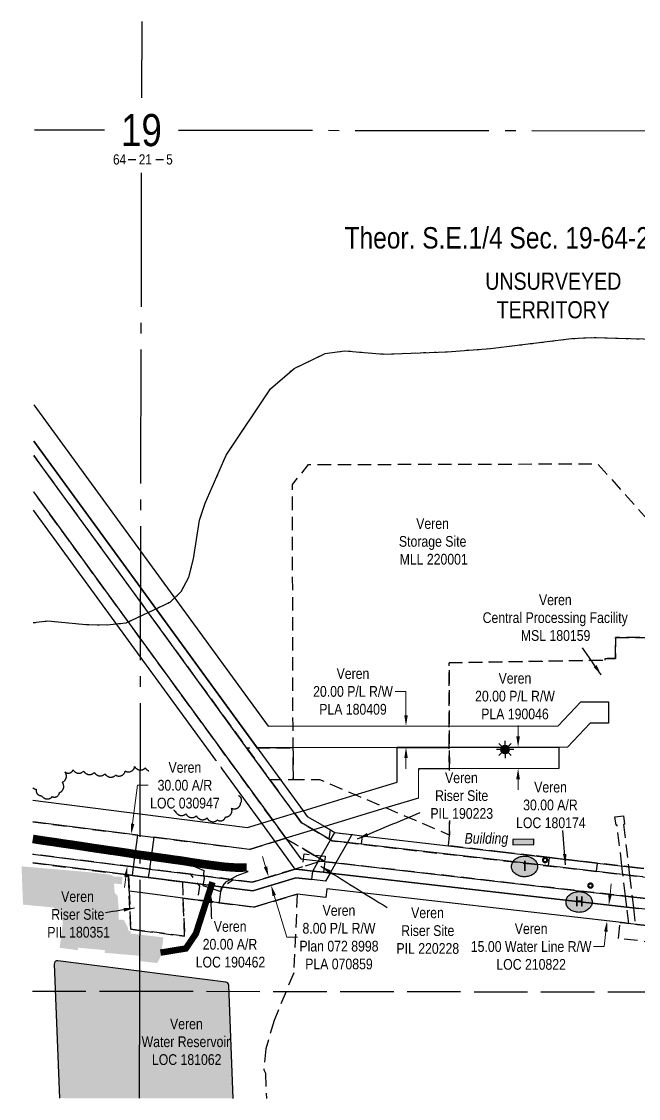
# Model space of a CAD drawing. Extents: x 489159 to 491791, y 6044100 to 6046450.
# Drawn here: x 489256 to 489833, y 6044101 to 6045107 of the extents above; entities that cross this region are included whole.
import ezdxf
from ezdxf.enums import TextEntityAlignment as Align

# ---------------------------------------------------------------- set-up
doc = ezdxf.new("R2010")
doc.units = 0
doc.header["$LTSCALE"] = 5
doc.header["$PDSIZE"] = 0.5
for name, pattern in [('0', [1, 1, 0]), ('foc-ACCESSROAD', [3.75, 2.5, -1.25]), ('foc-FLOWLINE', [3.75, 2.5, -1.25]), ('foc-QUARTERLINE', [33, 25, -3, 2, -3]), ('foc-UNSURVEYED', [12.5, 10, -2.5]), ('foc-WHEELTRACKS', [2, 0.4, -1.6])]:
    doc.linetypes.add(name, pattern=pattern)
doc.layers.get('Defpoints').update_dxf_attribs({"color": 9})
for name, color, linetype in [('10', 1, 'Continuous'), ('9', 3, 'Continuous'), ('AS-ROADS', 254, 'Continuous'), ('C-AR', 13, 'foc-ACCESSROAD'), ('C-RW', 13, 'Continuous'), ('C-SYMBOL', 7, 'Continuous'), ('C-WS', 13, 'foc-ACCESSROAD'), ('C-WS-S', 8, 'Continuous'), ('CG-NOTES', 7, 'Continuous'), ('F-EZE', 190, 'foc-FLOWLINE'), ('F-RW', 190, 'Continuous'), ('L-QSEC', 8, 'foc-QUARTERLINE'), ('L-SECLBL', 7, 'Continuous'), ('L-UNS-T', 3, 'Continuous'), ('L-USEC', 7, 'foc-UNSURVEYED'), ('T-BUSH', 110, '0'), ('T-WATER', 160, 'Continuous'), ('T-WATER-H', 133, 'Continuous'), ('T-WATER-P3', 160, 'foc-WHEELTRACKS')]:
    doc.layers.add(name, color=color, linetype=linetype)
doc.layers.add('AS-STRUCTURE', color=7, linetype='Continuous', lineweight=30, true_color=0x595959)
doc.layers.add('AS-STRUCTURE-H', color=7, linetype='Continuous', true_color=0xa8a8a8)
doc.layers.add('AS-STRUCTURE-T', color=7, linetype='Continuous', true_color=0x454545)
for name, color, linetype, lineweight in [('C-AR-T', 13, 'Continuous', 9), ('C-RW-T', 13, 'Continuous', 9), ('C-WS-T', 13, 'Continuous', 9)]:
    doc.layers.add(name, color=color, linetype=linetype, lineweight=lineweight)
doc.styles.add('175L', font='ARIALN.TTF', dxfattribs={"height": 20})
doc.styles.add('80CG', font='ARIALN.TTF', dxfattribs={"height": 10})
doc.styles.add('80L', font='ARIALN.TTF', dxfattribs={"height": 10})
doc.styles.add('BOLD', font='ARIALNB.TTF')
doc.styles.add('foc-LtypeFont', font='ARIALN.TTF', dxfattribs={"height": 7.35})
doc.styles.add('SIMPLEX', font='ARIALN.TTF')
doc.linetypes.add('foc-TOPO-flowdirection-NOLINE', pattern='A,0,[">",foc-LtypeFont,S=0.3,R=0,X=0,Y=-0.945],-20,[">",foc-LtypeFont,S=0.3,R=0,X=0,Y=-0.945],0', length=20)
doc.dimstyles.new('Compass 5 000', dxfattribs={"dimscale": 5, "dimtxt": 9, "dimasz": 2, "dimexe": 0.2, "dimexo": 0.0625, "dimgap": 0.5, "dimtad": 0, "dimtih": 1, "dimtoh": 1, "dimzin": 0, "dimdsep": 46, "dimtxsty": '80CG', "dimcen": 0.1, "dimse1": 1, "dimse2": 1, "dimclrd": 256, "dimclrt": 256, "dimaunit": 1, "dimadec": 4, "dimazin": 0, "dimtfac": 0.06, "dimtofl": 0, "dimtmove": 0, "dimatfit": 1, "dimfxl": 0.2, "dimtolj": 1, "dimtzin": 0, "dimlwd": -1, "dimarcsym": 0})

# ---------------------------------------------------------------- blocks, each defined once
blk = doc.blocks.new('L-SECLBL')
at = {"layer": '9', "color": 7}
for p, q in [((-5.1, -27.8), (-12.3, -27.8)), ((20.7, -27.8), (13.5, -27.8))]:
    blk.add_line(p, q, dxfattribs=at)
at = {"layer": '10', "color": 2, "style": 'SIMPLEX'}
blk.add_attdef('SEC', text='', height=30, dxfattribs=at).set_placement((0, 0), align=Align.MIDDLE)
at = {"layer": '10', "color": 5, "style": '80L'}
blk.add_attdef('TWP', text='', height=9.5, dxfattribs=at).set_placement((-14.4, -27.4), align=Align.MIDDLE_RIGHT)
blk.add_attdef('RGE', text='', height=9.5, dxfattribs=at).set_placement((3.6, -27.4), align=Align.MIDDLE_CENTER)
blk.add_attdef('MER', text='', height=9.5, dxfattribs=at).set_placement((23.2, -27.4), align=Align.MIDDLE_LEFT)
blk = doc.blocks.new('Route_Letters')
h = blk.add_hatch(color=255)
h.dxf.hatch_style = 1
edge = h.paths.add_edge_path()
edge.add_ellipse((-0.1, 0.5), major_axis=(-12, 0), ratio=0.789318, start_angle=0, end_angle=360)
at = {"color": 5}
blk.add_open_spline([(-12.3, 0.5), (-12.3, -0.3), (-12.2, -1), (-11.7, -2.8), (-11.1, -3.9), (-9.6, -5.8), (-8.5, -6.7), (-6.2, -8), (-4.9, -8.5), (-2.1, -9.2), (-0.7, -9.3), (2.2, -9.1), (3.6, -8.8), (6.3, -7.9), (7.5, -7.2), (9.5, -5.6), (10.4, -4.6), (11.6, -2.5), (12, -1.4), (12.2, 0.9), (12, 2.1), (11.2, 4.3), (10.5, 5.4), (8.8, 7.2), (7.7, 8), (5.3, 9.2), (3.9, 9.7), (1.1, 10.2), (-0.4, 10.2), (-3.2, 9.9), (-4.6, 9.6), (-7.2, 8.5), (-8.3, 7.7), (-10.2, 6), (-11, 5), (-12, 2.9), (-12.3, 1.7), (-12.3, 0.5), (-12.3, 0.5), (-12.3, 0.5)], degree=3, knots=[0, 0, 0, 0, 0.219529, 0.219529, 0.575727, 0.575727, 0.931924, 0.931924, 1.288121, 1.288121, 1.644318, 1.644318, 2.000515, 2.000515, 2.356712, 2.356712, 2.712909, 2.712909, 3.069107, 3.069107, 3.425304, 3.425304, 3.781501, 3.781501, 4.137698, 4.137698, 4.493895, 4.493895, 4.850092, 4.850092, 5.20629, 5.20629, 5.562487, 5.562487, 5.918684, 5.918684, 6.274881, 6.274881, 6.283185, 6.283185, 6.283185, 6.283185], dxfattribs=at)
at = {"color": 14, "style": 'BOLD'}
blk.add_attdef('A', text='', height=9.5, dxfattribs=at).set_placement((0.2, 1), align=Align.MIDDLE)
blk = doc.blocks.new('AA')
at = {"const_width": 4}
blk.add_lwpolyline([(-1, 0, 1), (1, 0, 1)], format="xyb", close=True, dxfattribs=at)
blk.add_circle((0, 0), 2)
blk = doc.blocks.new('*D492')
at = {"layer": 'C-AR-T', "transparency": 16777216}
for p, q in [((489360.2, 6044358.1), (489364.7, 6044393.9)), ((489364.7, 6044393.9), (489374.7, 6044393.9)), ((489353.9, 6044308.4), (489352.6, 6044298.5))]:
    blk.add_line(p, q, dxfattribs=at)
for points in [[(489358.5, 6044358.3), (489361.8, 6044357.8), (489358.9, 6044348.1)], [(489352.2, 6044308.7), (489355.5, 6044308.2), (489355.1, 6044318.4)]]:
    blk.add_solid(points, dxfattribs=at)
at = {"layer": 'Defpoints', "color": 0, "transparency": 16777216}
for p in [(489358.9, 6044348.1), (489389.7, 6044344.2), (489385.9, 6044314.5)]:
    blk.add_point(p, dxfattribs=at)
at = {"layer": 'C-AR-T', "transparency": 16777216, "insert": (489409, 6044393.9), "char_height": 10, "attachment_point": 5, "style": '80CG', "bg_fill": 3, "box_fill_scale": 1.1, "bg_fill_color": 256, "bg_fill_true_color": 13158600, "bg_fill_transparency": 0}
blk.add_mtext('\\A1;Veren\\P30.00 A/R\\PLOC 030947', dxfattribs=at)
blk = doc.blocks.new('*D495')
at = {"layer": 'C-RW-T', "transparency": 16777216}
for p, q in [((489615.5, 6044481.5), (489605.5, 6044481.5)), ((489615.5, 6044459.3), (489615.5, 6044481.5)), ((489615.5, 6044419.4), (489615.5, 6044409.4))]:
    blk.add_line(p, q, dxfattribs=at)
for points in [[(489617.2, 6044459.3), (489613.9, 6044459.3), (489615.5, 6044449.3)], [(489617.2, 6044419.4), (489613.9, 6044419.4), (489615.5, 6044429.4)]]:
    blk.add_solid(points, dxfattribs=at)
at = {"layer": 'Defpoints', "color": 0, "transparency": 16777216}
for p in [(489562.8, 6044449.3), (489615.5, 6044449.3), (489562.8, 6044429.4)]:
    blk.add_point(p, dxfattribs=at)
at = {"layer": 'C-RW-T', "transparency": 16777216, "insert": (489566, 6044481.5), "char_height": 10, "attachment_point": 5, "style": '80CG'}
blk.add_mtext('\\A1;Veren\\P20.00 P/L R/W^JPLA 180409', dxfattribs=at)
blk = doc.blocks.new('*D496')
at = {"layer": 'C-RW-T', "transparency": 16777216}
for p, q in [((489720.2, 6044439.6), (489720.2, 6044449.6)), ((489720.2, 6044399.6), (489720.2, 6044389.6))]:
    blk.add_line(p, q, dxfattribs=at)
for points in [[(489721.9, 6044439.6), (489718.5, 6044439.6), (489720.2, 6044429.6)], [(489721.9, 6044399.6), (489718.5, 6044399.6), (489720.2, 6044409.6)]]:
    blk.add_solid(points, dxfattribs=at)
at = {"layer": 'Defpoints', "color": 0, "transparency": 16777216}
for p in [(489720.2, 6044429.6), (489725.7, 6044429.6), (489725.7, 6044409.6)]:
    blk.add_point(p, dxfattribs=at)
at = {"layer": 'C-RW-T', "transparency": 16777216, "insert": (489717.3, 6044477.1), "char_height": 10, "attachment_point": 5, "style": '80CG'}
blk.add_mtext('\\A1;Veren\\P20.00 P/L R/W^JPLA 190046', dxfattribs=at)
blk = doc.blocks.new('*D498')
at = {"layer": 'C-RW-T', "transparency": 16777216}
for p, q in [((489806.2, 6044292), (489807.3, 6044301.9)), ((489802.2, 6044257.3), (489800.6, 6044243.3)), ((489800.6, 6044243.3), (489790.6, 6044243.3))]:
    blk.add_line(p, q, dxfattribs=at)
for points in [[(489804.5, 6044292.2), (489807.8, 6044291.8), (489805, 6044282.1)], [(489800.5, 6044257.5), (489803.8, 6044257.1), (489803.3, 6044267.2)]]:
    blk.add_solid(points, dxfattribs=at)
at = {"layer": 'Defpoints', "color": 0, "transparency": 16777216}
for p in [(489731.7, 6044290.5), (489730, 6044275.6), (489803.3, 6044267.2)]:
    blk.add_point(p, dxfattribs=at)
at = {"layer": 'C-RW-T', "transparency": 16777216, "insert": (489732.4, 6044243.3), "char_height": 10, "attachment_point": 5, "style": '80CG', "bg_fill": 3, "box_fill_scale": 1.1, "bg_fill_color": 256, "bg_fill_true_color": 13158600, "bg_fill_transparency": 0}
blk.add_mtext('\\A1;Veren\\P15.00 Water Line R/W\\PLOC 210822', dxfattribs=at)
blk = doc.blocks.new('*D499')
at = {"layer": 'C-RW-T', "transparency": 16777216}
for p, q in [((489484.3, 6044317.8), (489481.4, 6044327.4)), ((489492.4, 6044291), (489504.2, 6044252)), ((489504.2, 6044252), (489514.2, 6044252))]:
    blk.add_line(p, q, dxfattribs=at)
for points in [[(489485.9, 6044318.3), (489482.7, 6044317.3), (489487.2, 6044308.2)], [(489494, 6044291.5), (489490.8, 6044290.5), (489489.5, 6044300.6)]]:
    blk.add_solid(points, dxfattribs=at)
at = {"layer": 'Defpoints', "color": 0, "transparency": 16777216}
for p in [(489494.3, 6044310.4), (489489.5, 6044300.6), (489496.7, 6044302.7)]:
    blk.add_point(p, dxfattribs=at)
at = {"layer": 'C-RW-T', "transparency": 16777216, "insert": (489552.9, 6044252), "char_height": 10, "attachment_point": 5, "style": '80CG'}
blk.add_mtext('\\A1;Veren\\P8.00 P/L R/W\\PPlan 072 8998\\PPLA 070859', dxfattribs=at)
blk = doc.blocks.new('GAS')
h = blk.add_hatch(color=255)
h.dxf.hatch_style = 1
edge = h.paths.add_edge_path()
edge.add_arc((0, 0), 0.9, 0, 360)
for p, q in [((-0.81, 0), (-1.62, 0)), ((-0.57, 0.57), (-1.14, 1.14)), ((0, 0.81), (0, 1.62)), ((0.57, 0.57), (1.14, 1.14)), ((1.62, 0), (0.81, 0)), ((-0.57, -0.57), (-1.14, -1.14)), ((0, -0.81), (0, -1.62)), ((1.14, -1.14), (0.57, -0.57))]:
    blk.add_line(p, q)
blk.add_circle((0, 0), 0.8)

msp = doc.modelspace()

# ---------------------------------------------------------------- hatches: boundary and pattern name
at = {"layer": 'AS-ROADS'}
h = msp.add_hatch(color=256, dxfattribs=at)
h.dxf.hatch_style = 1
h.paths.add_polyline_path([(489256.403, 6044318.232), (489317.655, 6044312.971), (489339.972, 6044310.356), (489342.187, 6044308.886), (489350.72, 6044308.384), (489350.08, 6044301.693), (489342.743, 6044302.031), (489343.431, 6044293.478), (489346.167, 6044290.823), (489347.147, 6044278.349), (489347.233, 6044268.521), (489352.098, 6044268.169), (489355.757, 6044260.712), (489355.667, 6044258.152), (489358.48, 6044257.882), (489358.355, 6044255.47), (489388.891, 6044251.916), (489386.831, 6044234.933), (489383.222, 6044227.888), (489366.246, 6044229.887), (489367.064, 6044234.654), (489334.047, 6044237.554), (489334.299, 6044239.977), (489309.326, 6044242.295), (489309.046, 6044239.922), (489292.015, 6044242.18), (489295.004, 6044266.501), (489291.52, 6044274.415), (489291.837, 6044276.77), (489286.541, 6044277.355), (489286.79, 6044279.762), (489257.798, 6044282.47)])
at = {"layer": 'AS-STRUCTURE-H'}
h = msp.add_hatch(color=256, dxfattribs=at)
h.dxf.hatch_style = 1
h.paths.add_polyline_path([(489715.152, 6044343.362), (489715.225, 6044338.324), (489734.928, 6044338.61), (489734.855, 6044343.648)])
at = {"layer": 'T-WATER-H'}
h = msp.add_hatch(color=256, dxfattribs=at)
h.dxf.hatch_style = 1
edge = h.paths.add_edge_path()
edge.add_line((489291.885, 6044101.777), (489454.186, 6044101.54))
edge.add_line((489454.186, 6044101.54), (489449.914, 6044207.242))
edge.add_arc((489446.917, 6044207.121), 3, 2.314008, 82.742211)
edge.add_line((489447.296, 6044210.097), (489290.201, 6044230.104))
edge.add_arc((489289.822, 6044227.128), 3, 82.742211, 182.314008)
edge.add_line((489286.825, 6044227.006), (489291.885, 6044101.777))

# ---------------------------------------------------------------- linework, layer by layer
at = {"layer": 'AS-ROADS', "elevation": 0.441, "flags": 128}
for points, const_width in [([(489466.775, 6044317.188), (489462.785, 6044317.102), (489456.904, 6044317.056), (489450.975, 6044317.418), (489445.032, 6044317.916), (489439.057, 6044318.684), (489433.064, 6044319.432), (489427.025, 6044320.26), (489420.962, 6044321.144), (489414.87, 6044322.051), (489408.729, 6044323.1), (489403.785, 6044323.847), (489398.794, 6044324.45), (489393.82, 6044325.226), (489388.848, 6044325.893), (489383.871, 6044326.585), (489378.895, 6044327.298), (489373.93, 6044328), (489368.949, 6044328.641), (489363.962, 6044329.322), (489358.96, 6044330.127), (489354, 6044330.924), (489348.965, 6044331.674), (489343.833, 6044332.443), (489338.559, 6044333.14), (489333.211, 6044333.942), (489327.736, 6044334.732), (489322.194, 6044335.543), (489316.572, 6044336.421), (489310.906, 6044337.324), (489305.205, 6044338.175), (489299.487, 6044338.975), (489293.746, 6044339.789), (489288.087, 6044340.704), (489282.294, 6044341.492), (489276.568, 6044342.297), (489270.886, 6044343.198), (489266.939, 6044343.864)], 7.996), ([(489386.194, 6044237.67), (489409.909, 6044241.538), (489419.28, 6044255.393), (489434.793, 6044303.514)], 5.997)]:
    msp.add_lwpolyline(points, dxfattribs=dict(at, const_width=const_width))
msp.add_lwpolyline([(489425.742, 6044300.499), (489442.617, 6044294.866), (489444.668, 6044300.284), (489447.641, 6044303.726), (489457.742, 6044309.841), (489468.098, 6044313.297), (489418.088, 6044318.077), (489426.624, 6044314.374), (489426.477, 6044310.78), (489426.993, 6044306.772)], close=True, dxfattribs=at)
at = {"layer": 'AS-STRUCTURE', "flags": 128}
msp.add_lwpolyline([(489715.152, 6044343.362), (489715.225, 6044338.324), (489734.928, 6044338.61), (489734.855, 6044343.648)], close=True, dxfattribs=at)
at = {"layer": 'C-AR', "flags": 128}
msp.add_lwpolyline([(489267.749, 6044701.806), (489367.388, 6044565.102), (489465.945, 6044429.879), (489487.8, 6044399.895), (489511.238, 6044367.739), (489517.765, 6044358.785), (489529.052, 6044352.209), (489543.881, 6044343.571), (489545.131, 6044342.842), (489546.535, 6044342.025), (489560.759, 6044340.376), (489573.535, 6044338.894), (489706.039, 6044323.539), (489735.544, 6044320.12), (489830.688, 6044309.097), (489836.645, 6044308.407), (489859.668, 6044305.74), (489860.243, 6044305.811), (489894.8, 6044311.082), (489895.79, 6044311.302), (489965.616, 6044341.936), (489974.917, 6044346.017), (490172.187, 6044432.573), (490202.374, 6044445.817), (490272.278, 6044476.485)], dxfattribs=at)
msp.add_lwpolyline([(489498.395, 6044398.983), (489488.466, 6044398.982), (489487.8, 6044399.895), (489466.612, 6044428.965), (489476.54, 6044428.966), (489501.293, 6044428.967), (489510.024, 6044428.968), (489510.117, 6044398.982), (489498.395, 6044398.983)], close=True, dxfattribs=at)
at = {"layer": 'C-AR'}
msp.add_lwpolyline([(489794.105, 6044321.35), (489793.184, 6044313.437), (489748.484, 6044318.622), (489749.405, 6044326.541), (489794.105, 6044321.35)], close=True, dxfattribs=at)
at = {"layer": 'C-RW'}
for points in [[(489267.856, 6044749.23), (489367.495, 6044612.53), (489486.693, 6044448.998), (489757.793, 6044449.578), (489778.779, 6044471.8), (489804.555, 6044471.814), (489804.565, 6044451.828), (489787.398, 6044451.82), (489766.428, 6044429.61), (489607.175, 6044429.208), (489510.024, 6044428.968), (489476.539, 6044428.966), (489367.419, 6044578.676), (489267.78, 6044715.376)], [(489267.78, 6044715.376), (489367.419, 6044578.676), (489475.873, 6044429.88), (489497.728, 6044399.896), (489519.373, 6044370.204), (489523.249, 6044364.885), (489539.546, 6044355.39), (489544.893, 6044352.275), (489549.136, 6044349.803), (489565.059, 6044347.948), (489574.458, 6044346.857), (489655.222, 6044337.478), (489706.039, 6044331.575), (489735.544, 6044328.148), (489831.625, 6044316.989), (489837.582, 6044316.297)], [(489836.645, 6044308.407), (489830.688, 6044309.097), (489735.544, 6044320.12), (489706.039, 6044323.539), (489573.535, 6044338.894), (489560.759, 6044340.376), (489546.535, 6044342.025), (489545.131, 6044342.842), (489543.881, 6044343.571), (489529.052, 6044352.209), (489517.765, 6044358.785), (489511.238, 6044367.739), (489487.8, 6044399.895), (489465.945, 6044429.879), (489367.388, 6044565.102), (489267.749, 6044701.806)], [(489267.021, 6044379.939), (489366.941, 6044367.239), (489467.422, 6044354.468), (489480.721, 6044358.496), (489490.852, 6044361.564), (489511.239, 6044367.739), (489519.373, 6044370.202), (489568.1, 6044384.961), (489607.175, 6044396.796), (489607.175, 6044429.208), (489655.965, 6044429.331), (489758.189, 6044429.589), (489758.186, 6044409.579), (489656.015, 6044409.297), (489627.165, 6044409.219), (489627.165, 6044381.954), (489596.788, 6044372.744), (489539.546, 6044355.39), (489529.053, 6044352.208), (489503.349, 6044344.416), (489493.219, 6044341.345), (489469.355, 6044334.11), (489379.914, 6044345.463), (489375.886, 6044315.733), (489374.812, 6044307.806), (489366.809, 6044308.825), (489359.936, 6044309.693), (489361.013, 6044317.625), (489365.04, 6044347.351), (489266.976, 6044359.805)], [(489266.907, 6044329.588), (489361.013, 6044317.625), (489366.827, 6044316.886), (489375.886, 6044315.733), (489414.478, 6044310.818), (489453.992, 6044305.787), (489471.671, 6044303.536), (489511.918, 6044315.686), (489518.615, 6044314.929), (489528.431, 6044313.816), (489533.201, 6044322.117), (489533.878, 6044323.284), (489535.126, 6044325.453), (489536.596, 6044328.007), (489544.774, 6044342.22), (489545.131, 6044342.842), (489549.136, 6044349.803), (489565.059, 6044347.948), (489560.759, 6044340.376), (489550.007, 6044321.438), (489544.618, 6044311.951), (489540.379, 6044304.476), (489527.462, 6044305.911), (489512.664, 6044307.554), (489472.349, 6044295.385), (489444.931, 6044298.876), (489421.29, 6044301.887), (489406.599, 6044303.757), (489374.812, 6044307.806), (489366.809, 6044308.825), (489359.937, 6044309.698), (489356.282, 6044310.163), (489266.889, 6044321.528)], [(489857.541, 6044260.987), (489831.369, 6044263.987), (489825.412, 6044264.669), (489819.51, 6044265.346), (489541.535, 6044297.213), (489540.602, 6044289.271), (489513.956, 6044292.307), (489473.517, 6044280.102), (489440.943, 6044284.251), (489421.103, 6044286.778), (489407.218, 6044288.547), (489366.775, 6044293.699), (489356.901, 6044294.957), (489356.282, 6044310.163), (489359.937, 6044309.698), (489366.809, 6044308.825), (489374.812, 6044307.806), (489406.599, 6044303.757), (489421.29, 6044301.887), (489444.931, 6044298.876), (489472.349, 6044295.385), (489512.664, 6044307.554), (489527.462, 6044305.911), (489528.431, 6044313.816), (489538.482, 6044312.681), (489544.618, 6044311.951), (489827.181, 6044279.572), (489833.139, 6044278.889)]]:
    msp.add_lwpolyline(points, dxfattribs=at)
at = {"layer": 'C-WS', "flags": 128}
for points in [[(489881.442, 6044596.831), (489881.594, 6044532.002), (489811.133, 6044531.821), (489811.183, 6044512.392), (489801.567, 6044512.366), (489801.574, 6044510.777), (489655.764, 6044508.381), (489655.914, 6044449.355), (489655.965, 6044429.331), (489656.015, 6044409.298), (489656.172, 6044347.453), (489596.787, 6044372.745), (489568.1, 6044384.962), (489535.059, 6044399.033), (489510.117, 6044398.982), (489510.024, 6044428.968), (489509.975, 6044449.012), (489509.416, 6044674.669), (489524.494, 6044693.412), (489794.471, 6044694.113), (489881.442, 6044596.831)], [(489574.458, 6044346.857), (489573.535, 6044338.894), (489560.759, 6044340.376), (489546.535, 6044342.025), (489545.131, 6044342.842), (489543.881, 6044343.571), (489544.893, 6044352.275), (489549.136, 6044349.803), (489565.059, 6044347.948), (489574.458, 6044346.857)], [(489539.629, 6044322.771), (489538.482, 6044312.681), (489528.431, 6044313.816), (489518.615, 6044314.929), (489518.939, 6044317.812), (489519.734, 6044324.874), (489520.294, 6044329.842), (489529.34, 6044328.824), (489536.596, 6044328.007), (489540.164, 6044327.606), (489539.629, 6044322.771)], [(489442.681, 6044297.16), (489440.943, 6044284.251), (489421.103, 6044286.778), (489422.86, 6044299.829), (489421.29, 6044301.887), (489414.478, 6044310.818), (489453.992, 6044305.787), (489444.931, 6044298.876), (489442.681, 6044297.16)]]:
    msp.add_lwpolyline(points, close=True, dxfattribs=at)
at = {"layer": 'C-WS'}
for points in [[(490272.233, 6044454.778), (490202.329, 6044424.141), (490172.142, 6044410.911), (489881.273, 6044283.419), (489834.317, 6044288.807), (489828.359, 6044289.491), (489550.007, 6044321.438), (489540.058, 6044322.581), (489539.629, 6044322.771), (489538.212, 6044323.655), (489535.126, 6044325.453), (489529.34, 6044328.824), (489503.917, 6044343.636), (489503.349, 6044344.416), (489490.852, 6044361.564), (489367.311, 6044531.1), (489267.672, 6044667.834)], [(489837.582, 6044316.297), (489831.625, 6044316.989), (489794.104, 6044321.345), (489749.404, 6044326.537), (489735.544, 6044328.146), (489706.039, 6044331.574), (489655.134, 6044337.489), (489656.172, 6044347.453), (489656.015, 6044409.298), (489655.965, 6044429.331), (489655.914, 6044449.355), (489655.764, 6044508.381), (489801.574, 6044510.777), (489801.567, 6044512.366), (489811.183, 6044512.392), (489811.133, 6044531.821), (489881.594, 6044532.002)], [(489266.976, 6044359.806), (489365.041, 6044347.353), (489366.896, 6044347.119), (489379.914, 6044345.465), (489469.355, 6044334.11), (489493.219, 6044341.345), (489503.349, 6044344.416), (489503.917, 6044343.636), (489529.34, 6044328.824), (489535.126, 6044325.453), (489538.212, 6044323.655), (489536.177, 6044323.038), (489533.201, 6044322.117), (489518.939, 6044317.812), (489511.918, 6044315.686), (489471.671, 6044303.536), (489453.992, 6044305.787), (489414.478, 6044310.818), (489375.886, 6044315.733), (489366.827, 6044316.886), (489361.013, 6044317.625), (489266.907, 6044329.588)], [(489266.889, 6044321.528), (489356.282, 6044310.163), (489356.901, 6044294.957), (489358.345, 6044259.43), (489366.695, 6044258.366), (489408.662, 6044253.022), (489407.218, 6044288.547), (489421.103, 6044286.778), (489440.943, 6044284.251), (489473.517, 6044280.102), (489513.956, 6044292.307), (489510.609, 6044218.83), (489503.486, 6044201.458), (489492.31, 6044174.21), (489484.483, 6044147.77), (489482.62, 6044128.11), (489484.155, 6044125.185), (489485.168, 6044101.495)]]:
    msp.add_lwpolyline(points, dxfattribs=at)
msp.add_lwpolyline([(489407.218, 6044288.547), (489408.662, 6044253.022), (489366.695, 6044258.366), (489358.345, 6044259.43), (489356.901, 6044294.957), (489356.282, 6044310.163), (489359.937, 6044309.698), (489366.809, 6044308.825), (489374.812, 6044307.806), (489406.599, 6044303.757), (489407.218, 6044288.547)], close=True, dxfattribs=at)
at = {"layer": 'F-EZE'}
msp.add_lwpolyline([(489887.578, 6044242.239), (489813.858, 6044250.999), (489815.62, 6044265.816), (489819.512, 6044265.383), (489823.618, 6044264.901), (489821.796, 6044280.189), (489820.578, 6044290.384), (489818.17, 6044310.548), (489817.201, 6044318.663), (489812.663, 6044356.659), (489811.67, 6044356.54), (489810.722, 6044364.479), (489818.661, 6044365.428), (489819.61, 6044357.488), (489818.617, 6044357.37), (489823.325, 6044317.953), (489824.294, 6044309.839), (489826.702, 6044289.682), (489827.919, 6044279.487), (489829.744, 6044264.192), (489831.37, 6044264.002), (489857.539, 6044260.947)], dxfattribs=at)
at = {"layer": 'F-RW'}
for points in [[(489267.672, 6044667.834), (489367.311, 6044531.1), (489490.852, 6044361.564), (489503.349, 6044344.416), (489503.917, 6044343.636), (489517.399, 6044325.135), (489519.734, 6044324.874), (489533.878, 6044323.284), (489536.177, 6044323.038), (489539.629, 6044322.771), (489540.058, 6044322.581), (489550.007, 6044321.438), (489828.359, 6044289.491), (489834.317, 6044288.807), (489881.273, 6044283.419), (490172.142, 6044410.911), (490202.329, 6044424.141), (490272.233, 6044454.778)], [(490272.21, 6044443.831), (490202.306, 6044413.19), (490172.119, 6044399.962), (489882.83, 6044273.192), (489833.139, 6044278.889), (489827.181, 6044279.572), (489544.618, 6044311.951), (489538.482, 6044312.681), (489528.431, 6044313.816), (489518.615, 6044314.929), (489511.918, 6044315.686), (489493.219, 6044341.345), (489480.721, 6044358.497), (489367.273, 6044514.18), (489267.634, 6044650.913)]]:
    msp.add_lwpolyline(points, dxfattribs=at)
at = {"layer": 'L-QSEC'}
for p, q in [((489368.614, 6045107.081), (489368.452, 6045035.745)), ((489268.437, 6045005.899), (489333.752, 6045005.806)), ((489403.03, 6045005.707), (490173.375, 6045004.608)), ((489368.294, 6044965.745), (489366.566, 6044201.667)), ((489366.566, 6044201.667), (489366.34, 6044101.668))]:
    msp.add_line(p, q, dxfattribs=at)
at = {"layer": 'L-USEC'}
for p, q in [((489266.618, 6044201.807), (489366.566, 6044201.667)), ((489366.566, 6044201.667), (490171.705, 6044200.496))]:
    msp.add_line(p, q, dxfattribs=at)
at = {"layer": 'T-BUSH', "elevation": 0.441, "flags": 128}
msp.add_lwpolyline([(489267.047, 6044391.533, 0.17942592), (489270.227, 6044390.23, 0.52056705), (489275.145, 6044384.21, 0.52056705), (489285.103, 6044383.349, 0.52056705), (489291.844, 6044387.05, 0.52056705), (489294.379, 6044396.718, 0.52056705), (489296.913, 6044406.386, 0.52056705), (489304.59, 6044408.449, 0.52056705), (489314.506, 6044407.199, 0.52056705), (489324.422, 6044405.949, 0.52056705), (489334.338, 6044404.698, 0.52056705), (489344.255, 6044403.448, 0.52056705), (489353.203, 6044407.21, 0.52056705), (489362.073, 6044411.387, 0.52056705), (489372, 6044410.219, 0.52056705), (489381.914, 6044408.969, 0.52056705), (489391.766, 6044407.284, 0.52056705), (489401.617, 6044405.599, 0.52056705), (489402.957, 6044397.761, 0.52056705), (489401.468, 6044387.878, 0.52056705), (489399.978, 6044377.995, 0.52056705), (489400.217, 6044369.327, 0.52056705), (489410.02, 6044367.379, 0.52056705), (489419.823, 6044365.43, 0.52056705), (489429.626, 6044363.482, 0.52056705), (489439.429, 6044361.534, 0.52056705), (489446.888, 6044364.297, 0.52056705), (489452.648, 6044372.421, 0.52056705), (489461.068, 6044377.286, 0.52056705), (489458.909, 6044384.209)], format="xyb", dxfattribs=at)
msp.add_lwpolyline([(489267.047, 6044391.533, 0.17942592), (489270.227, 6044390.23, 0.52056705), (489275.145, 6044384.21, 0.52056705), (489285.103, 6044383.349, 0.52056705), (489291.844, 6044387.05, 0.52056705), (489294.379, 6044396.718, 0.52056705), (489296.913, 6044406.386, 0.52056705), (489304.59, 6044408.449, 0.52056705), (489314.506, 6044407.199, 0.52056705), (489324.422, 6044405.949, 0.52056705), (489334.338, 6044404.698, 0.52056705), (489344.255, 6044403.448, 0.52056705), (489353.203, 6044407.21, 0.52056705), (489362.073, 6044411.387, 0.52056705), (489372, 6044410.219, 0.52056705), (489381.914, 6044408.969, 0.52056705), (489391.766, 6044407.284, 0.52056705), (489401.617, 6044405.599, 0.52056705), (489402.957, 6044397.761, 0.52056705), (489401.468, 6044387.878, 0.52056705), (489399.978, 6044377.995, 0.52056705), (489400.217, 6044369.327, 0.52056705), (489410.02, 6044367.379, 0.52056705), (489419.823, 6044365.43, 0.52056705), (489429.626, 6044363.482, 0.52056705), (489439.429, 6044361.534, 0.52056705), (489446.888, 6044364.297, 0.52056705), (489452.648, 6044372.421, 0.52056705), (489461.068, 6044377.286, 0.52056705), (489458.909, 6044384.209)], format="xyb", dxfattribs=at)
at = {"layer": 'T-WATER', "flags": 128}
msp.add_lwpolyline([(489454.186, 6044101.54), (489449.914, 6044207.242, 0.36608758), (489447.296, 6044210.097), (489290.201, 6044230.104, 0.46403498), (489286.825, 6044227.006), (489291.885, 6044101.777)], format="xyb", dxfattribs=at)
at = {"layer": 'T-WATER-P3', "linetype": 'foc-TOPO-flowdirection-NOLINE', "flags": 128}
msp.add_lwpolyline([(489267.396, 6044545.787), (489280.982, 6044547.441), (489316.593, 6044544.001), (489336.105, 6044543.665), (489354.057, 6044545.606), (489395.22, 6044565.046), (489405.657, 6044574.723), (489412.723, 6044588.358), (489417.027, 6044605.292), (489422.562, 6044641.377), (489427.944, 6044657.35), (489447.584, 6044702.098), (489488.873, 6044764.038), (489511.124, 6044783.154), (489539.983, 6044796.995), (489557.931, 6044799.657), (489594.92, 6044796.579), (489653.994, 6044798.75), (489694.522, 6044801.798), (489770.157, 6044811.012), (489789.13, 6044812.055), (489849.357, 6044810.386), (489867.306, 6044813.109), (489883.266, 6044817.569), (489895.265, 6044825.988), (489914.932, 6044848.221), (489969.444, 6044898.413), (489992.478, 6044916.747), (490005.495, 6044924.628), (490024.767, 6044924.41), (490036.607, 6044916.259), (490052.881, 6044911.957), (490072.936, 6044911.741), (490108.846, 6044907.761), (490147.456, 6044906.665), (490163.54, 6044910.827), (490186.356, 6044932.375), (490204.2, 6044951.575), (490210.721, 6044965.33), (490219.596, 6044977.106), (490257.809, 6045000.562), (490267.765, 6045010.54), (490273.396, 6045014.652)], dxfattribs=at)
at = {"layer": 'T-WATER-P3', "flags": 128}
msp.add_lwpolyline([(489267.396, 6044545.787), (489280.982, 6044547.441), (489316.593, 6044544.001), (489336.105, 6044543.665), (489354.057, 6044545.606), (489395.22, 6044565.046), (489405.657, 6044574.723), (489412.723, 6044588.358), (489417.027, 6044605.292), (489422.562, 6044641.377), (489427.944, 6044657.35), (489447.584, 6044702.098), (489488.873, 6044764.038), (489511.124, 6044783.154), (489539.983, 6044796.995), (489557.931, 6044799.657), (489594.92, 6044796.579), (489653.994, 6044798.75), (489694.522, 6044801.798), (489770.157, 6044811.012), (489789.13, 6044812.055), (489849.357, 6044810.386), (489867.306, 6044813.109), (489883.266, 6044817.569), (489895.265, 6044825.988), (489914.932, 6044848.221), (489969.444, 6044898.413), (489992.478, 6044916.747), (490005.495, 6044924.628), (490024.767, 6044924.41), (490036.607, 6044916.259), (490052.881, 6044911.957), (490072.936, 6044911.741), (490108.846, 6044907.761), (490147.456, 6044906.665), (490163.54, 6044910.827), (490186.356, 6044932.375), (490204.2, 6044951.575), (490210.721, 6044965.33), (490219.596, 6044977.106), (490257.809, 6045000.562), (490267.765, 6045010.54), (490273.396, 6045014.652)], dxfattribs=at)

# ---------------------------------------------------------------- block references
at = {"layer": 'C-WS-S', "xscale": 4.999999999999995, "yscale": 4.999999999999995, "zscale": 4.999999999999995}
msp.add_blockref('GAS', (489708.022, 6044427.326), dxfattribs=at)
at = {"layer": 'CG-NOTES', "xscale": 0.9984468346444553, "yscale": 0.9984468346444553, "zscale": 0.9984468346444553}
for p, values in [((489726.38, 6044317.674), {'A': 'I'}), ((489777.256, 6044284.486), {'A': 'H'})]:
    msp.add_blockref('Route_Letters', p, dxfattribs=at).add_auto_attribs(values)
for p in [(489745.421, 6044324.053), (489787.796, 6044300.247)]:
    msp.add_blockref('AA', p, dxfattribs=at)
at = {"layer": 'L-SECLBL', "xscale": 0.999479, "yscale": 0.999479, "zscale": 0.999479}
msp.add_blockref('L-SECLBL', (489368.384, 6045005.745), dxfattribs=at).add_auto_attribs({'SEC': '19', 'TWP': '64', 'RGE': '21', 'MER': '5'})

# ---------------------------------------------------------------- texts
at = {"layer": 'AS-STRUCTURE-T', "insert": (489669.903, 6044349.362), "char_height": 10, "attachment_point": 1, "style": '80L'}
msp.add_mtext_dynamic_manual_height_columns('\\pi0.29898;{\\fArial Narrow|b0|i1|c0|p34;Building}', width=40.82988, gutter_width=50, heights=[0], dxfattribs=at)
at = {"layer": 'C-AR-T', "insert": (489413.264, 6044267.141), "char_height": 9.99479, "attachment_point": 1, "style": '80L'}
msp.add_mtext_dynamic_manual_height_columns('\\pi22.739;Veren\\P\\pi12.362;20.00 A/R\\P\\pi5.8305;LOC 190462', width=75.16821, gutter_width=50, heights=[0], dxfattribs=at)
at = {"layer": 'C-WS-T', "char_height": 9.99479, "attachment_point": 1, "style": '80L'}
for s, width, insert in [('\\pi16.464;Veren\\P\\pi0.30905;Storage Site\\P\\pi0.96355;MLL 220001', 62.61852, (489608.599, 6044643.339)), ('\\pi52.96;Veren\\P\\pi0.35801;Central Processing Facility\\P\\pi36.025;MSL 180159', 135.6116, (489686.762, 6044572.111)), ('\\pi22.739;Veren\\P\\pi13.46;Riser Site\\P\\pi9.795;PIL 180351', 75.16821, (489270.7, 6044295.036)), ('\\pi22.719;Veren\\P\\pi13.44;Riser Site\\P\\pi8.9744;PIL 220228', 75.12905, (489597.606, 6044279.877)), ('\\pi26.657;Veren\\P\\pi0.15;Water Reservoir\\P\\pi9.7494;LOC 181062', 83.00587, (489368.45, 6044176.128))]:
    msp.add_mtext_dynamic_manual_height_columns(s, width=width, gutter_width=50, heights=[0], dxfattribs=dict(at, insert=insert))
at = {"layer": 'L-UNS-T', "insert": (489753.088, 6044851.19), "char_height": 15.99166, "attachment_point": 5, "style": '80L'}
msp.add_mtext_dynamic_manual_height_columns('UNSURVEYED TERRITORY', width=126.41375, gutter_width=47.5, heights=[0], dxfattribs=at)

# ---------------------------------------------------------------- dimensions: what is measured, and where the dimension line sits
at = {"layer": 'C-RW-T'}
for base, p1, p2, angle, text, picture, middle in [((489615.542, 6044449.341), (489562.811, 6044429.35), (489562.811, 6044449.34), 90.00074, 'Veren\\P20.00 P/L R/W^JPLA 180409', '*D495', (489566.002, 6044481.547)), ((489489.491, 6044300.557), (489494.339, 6044310.385), (489496.654, 6044302.72), 286.801838, 'Veren\\P8.00 P/L R/W\\PPlan 072 8998\\PPLA 070859', '*D499', (489552.913, 6044251.961))]:
    dim = msp.add_linear_dim(base=base, p1=p1, p2=p2, angle=angle, text=text, dimstyle='Compass 5 000', dxfattribs=at)
    dim.commit()
    dim.dimension.update_dxf_attribs({"geometry": picture, "text_midpoint": middle, "dimtype": 161})

# ---------------------------------------------------------------- leaders
at = {"layer": 'C-AR-T', "path_type": 1}
msp.add_leader([(489764.503, 6044319.767), (489762.115, 6044351.575)], dimstyle='Compass 5 000', dxfattribs=at)
at = {"layer": 'C-WS-T', "path_type": 1}
for points in [[(489797.84, 6044497.05), (489780.277, 6044522.379)], [(489535.897, 6044318.309), (489597.958, 6044279.735)], [(489361.782, 6044279.238), (489334.954, 6044274.858)]]:
    msp.add_leader(points, dimstyle='Compass 5 000', override={"dimgap": 0.5, "dimtad": 0}, dxfattribs=at)

# ---------------------------------------------------------------- next in the draw order: texts
at = {"layer": 'C-AR-T', "insert": (489717.879, 6044397.213), "char_height": 9.99479, "attachment_point": 1, "style": '80L', "bg_fill": 3, "box_fill_scale": 1.15, "bg_fill_color": 256, "bg_fill_true_color": 256, "bg_fill_transparency": 0}
msp.add_mtext_dynamic_manual_height_columns('\\pi17.387;Veren\\P\\pi7.0791;30.00 A/R\\P\\pi0.45904;LOC 180174', width=64.46612, gutter_width=50, heights=[0], dxfattribs=at)
at = {"layer": 'C-SYMBOL', "color": 3, "insert": (489743.946, 6044915.126), "char_height": 19.98958, "width": 373.53366, "attachment_point": 2, "style": '175L', "bg_fill": 3, "box_fill_scale": 1.2, "bg_fill_color": 256, "bg_fill_transparency": 0}
msp.add_mtext('Theor. S.E.1/4 Sec. 19-64-21-W.5M.', dxfattribs=at)

# ---------------------------------------------------------------- next in the draw order: dimensions: what is measured, and where the dimension line sits
at = {"layer": 'C-AR-T'}
dim = msp.add_linear_dim(base=(489358.906, 6044348.132), p1=(489385.89, 6044314.459), p2=(489389.67, 6044344.227), angle=82.764684, text='Veren\\P30.00 A/R\\PLOC 030947', dimstyle='Compass 5 000', override={"dimtfill": 1}, dxfattribs=at)
dim.commit()
dim.dimension.update_dxf_attribs({"geometry": '*D492', "text_midpoint": (489409.022, 6044393.935), "dimtype": 161})
at = {"layer": 'C-RW-T'}
dim = msp.add_linear_dim(base=(489803.32, 6044267.202), p1=(489731.667, 6044290.464), p2=(489729.965, 6044275.611), angle=263.46024, text='Veren\\P15.00 Water Line R/W\\PLOC 210822', dimstyle='Compass 5 000', override={"dimtfill": 1}, dxfattribs=at)
dim.commit()
dim.dimension.update_dxf_attribs({"geometry": '*D498', "text_midpoint": (489732.393, 6044243.284), "dimtype": 161})

# ---------------------------------------------------------------- next in the draw order: dimensions: what is measured, and where the dimension line sits
dim = msp.add_linear_dim(base=(489720.194, 6044429.57), p1=(489725.707, 6044409.57), p2=(489725.707, 6044429.57), angle=90.001109, text='Veren\\P20.00 P/L R/W^JPLA 190046', dimstyle='Compass 5 000', override={"dimtmove": 2}, dxfattribs=at)
dim.commit()
dim.dimension.update_dxf_attribs({"geometry": '*D496', "text_midpoint": (489717.285, 6044477.127), "dimtype": 161})

# ---------------------------------------------------------------- next in the draw order: leaders
at = {"layer": 'C-AR-T', "path_type": 1}
msp.add_leader([(489432.863, 6044293.941), (489433.8, 6044269.29)], dimstyle='Compass 5 000', dxfattribs=at)

# ---------------------------------------------------------------- next in the draw order: texts
at = {"layer": 'C-WS-T', "insert": (489629.295, 6044405.944), "char_height": 9.99479, "attachment_point": 1, "style": '80L', "bg_fill": 3, "box_fill_scale": 1.15, "bg_fill_color": 256, "bg_fill_true_color": 256, "bg_fill_transparency": 0}
msp.add_mtext_dynamic_manual_height_columns('\\pi22.719;Veren\\P\\pi13.44;Riser Site\\P\\pi8.988;PIL 190223', width=75.12905, gutter_width=50, heights=[0], dxfattribs=at)

# ---------------------------------------------------------------- next in the draw order: leaders
at = {"layer": 'C-WS-T', "path_type": 1}
msp.add_leader([(489570.339, 6044343.982), (489628.739, 6044368.505)], dimstyle='Compass 5 000', override={"dimgap": 0.5, "dimtad": 0}, dxfattribs=at)

doc.saveas('drawing.dxf')
